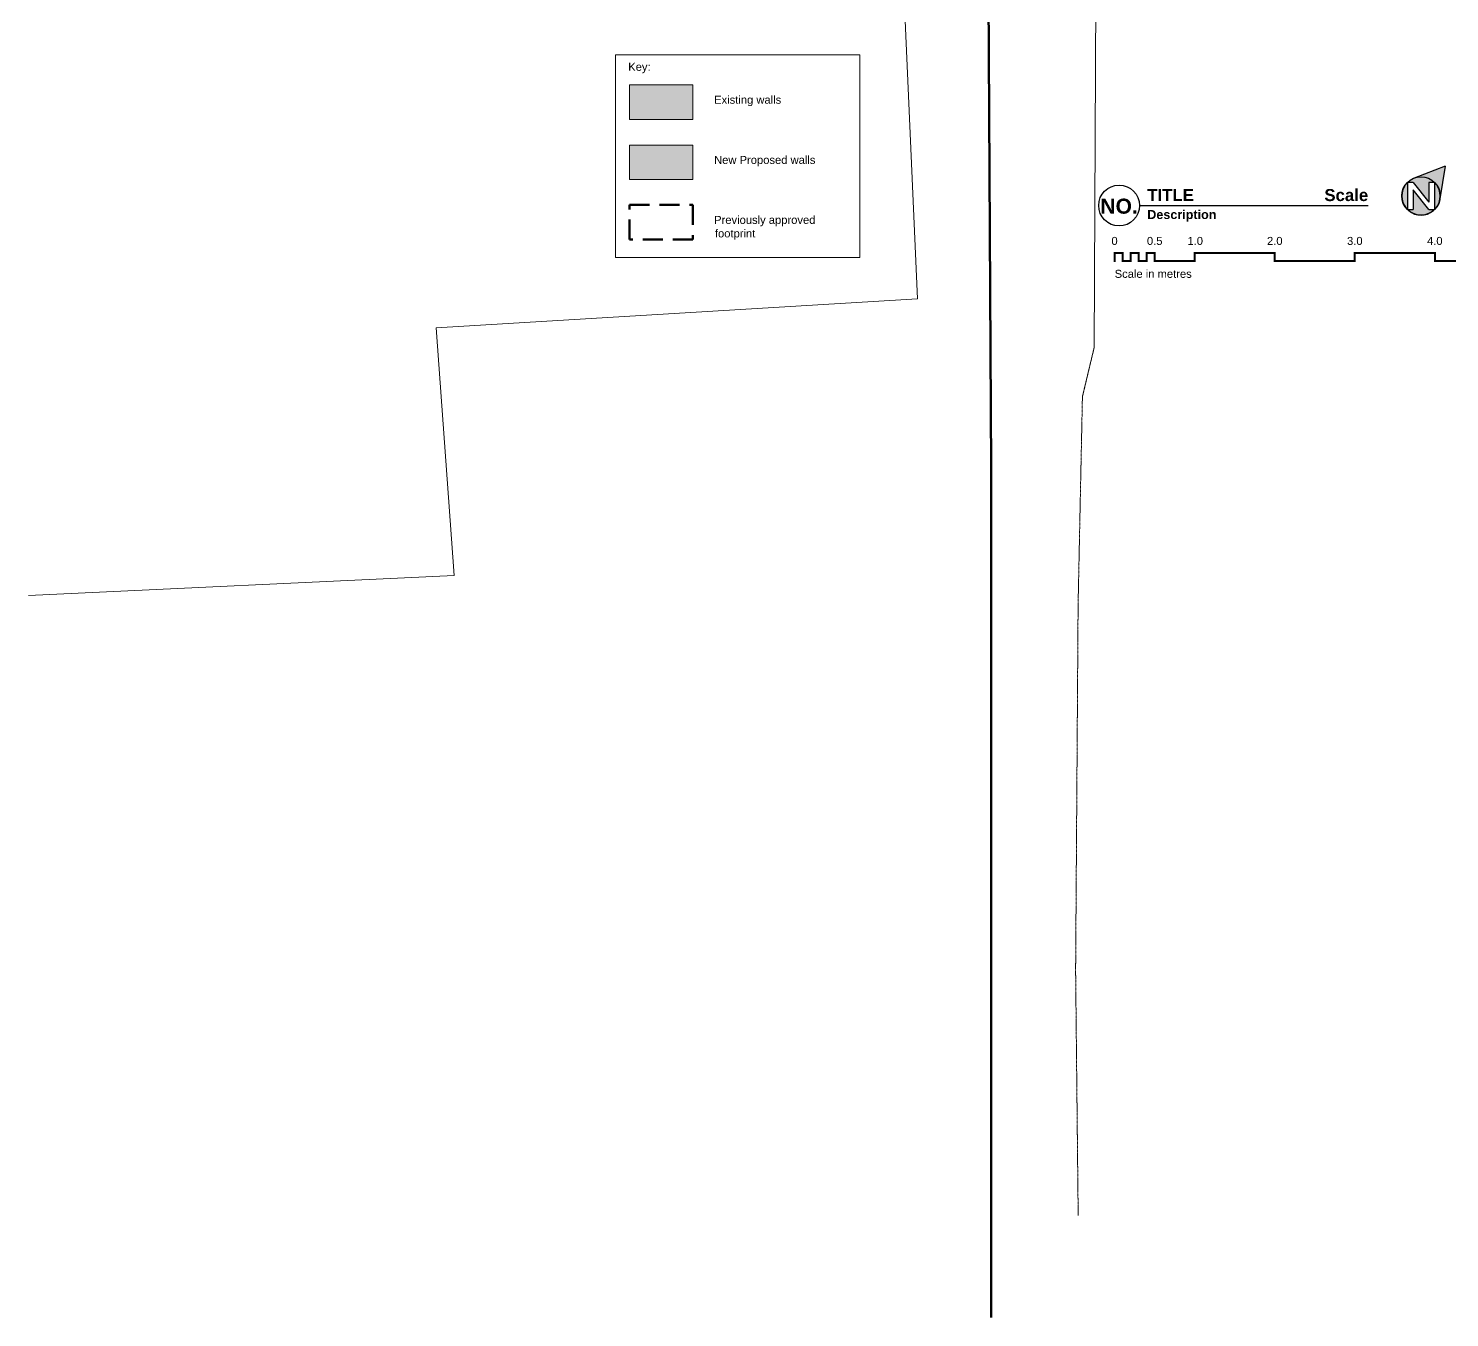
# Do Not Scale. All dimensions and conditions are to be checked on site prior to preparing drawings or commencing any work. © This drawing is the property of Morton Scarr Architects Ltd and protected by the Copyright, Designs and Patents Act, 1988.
# Model space of a CAD drawing. Extents: x -28322 to 12753, y -19674 to 31372.
# Drawn here: x -28322 to -10568, y -19674 to -3568 of the extents above; entities that cross this region are included whole.
import ezdxf
from ezdxf.enums import TextEntityAlignment as Align

# ---------------------------------------------------------------- set-up
doc = ezdxf.new("R2010")
doc.units = 0
doc.linetypes.add('2270pga00$0$CENTRE', pattern=[2, 1.25, -0.25, 0.25, -0.25])
doc.linetypes.add('2270pga00$0$HIDDEN', pattern=[0.375, 0.25, -0.125])
doc.layers.get('0').update_dxf_attribs({"linetype": 'CONTINUOUS'})
for name, color, linetype, lineweight in [('2270pga00$0$A010g - Gen Graphics', 1, 'CONTINUOUS', 18), ('2270pga00$0$A036g - Detail Layer', 6, 'CONTINUOUS', 70), ('2270pga00$0$A470g - Roof Finishes', 1, 'CONTINUOUS', 18), ('2270pga00$0$A903g - Contouring - levelling cut & fill', 8, 'CONTINUOUS', 13), ('2270pga00$0$A904g - Landscaping - hard-soft-water', 8, 'CONTINUOUS', 13), ('Walls', 3, 'CONTINUOUS', 50)]:
    doc.layers.add(name, color=color, linetype=linetype, lineweight=lineweight)
doc.styles.add('2270pga00$0$00-Arial Bold_MS-2019', font='arialbd.ttf', dxfattribs={"height": 1})
doc.styles.add('2270pga00$0$00-Arial_MS-2019', font='arial.ttf', dxfattribs={"height": 1})
doc.styles.add('2270pga00$0$2019_MS 50-Notes', font='arial.ttf', dxfattribs={"height": 100})

msp = doc.modelspace()

# ---------------------------------------------------------------- hatches: boundary and pattern name
h = msp.add_hatch(color=256)
h.dxf.hatch_style = 1
h.paths.add_polyline_path([(-10623, -5288), (-11011, -5437, -0.57735), (-10688, -5699)])
h = msp.add_hatch(color=256)
h.dxf.hatch_style = 1
h.paths.add_polyline_path([(-10827, -5492), (-10755, -5492, 0.414214), (-11094, -5492), (-11022, -5492), (-10827, -5740)])
h.paths.add_polyline_path([(-11022, -5583), (-11022, -5831), (-11094, -5831, 0.414214), (-10755, -5831), (-10827, -5831)])
h.paths.add_polyline_path([(-10717, -5541, 0.065543), (-10755, -5492), (-10755, -5831, 0.339454)])
h.paths.add_polyline_path([(-11094, -5492, 0.198912), (-11165, -5661, 0.198912), (-11094, -5831)])
at = {"layer": '2270pga00$0$A010g - Gen Graphics'}
h = msp.add_hatch(color=254, dxfattribs=at)
h.dxf.hatch_style = 1
h.paths.add_polyline_path([(-20813, -4275), (-20023, -4275), (-20023, -4707), (-20813, -4707)])
h = msp.add_hatch(color=252, dxfattribs=at)
h.dxf.hatch_style = 1
h.paths.add_polyline_path([(-20813, -5025), (-20023, -5025), (-20023, -5457), (-20813, -5457)])

# ---------------------------------------------------------------- linework, layer by layer
for p, q in [((-10623, -5288), (-11011, -5437)), ((-10623, -5288), (-10688, -5699)), ((-11022, -5492), (-11094, -5492)), ((-11094, -5492), (-11094, -5831)), ((-11022, -5492), (-10827, -5740)), ((-10755, -5492), (-10827, -5492)), ((-10827, -5492), (-10827, -5740)), ((-10755, -5492), (-10755, -5831)), ((-11022, -5583), (-11022, -5831)), ((-10827, -5831), (-11022, -5583)), ((-11094, -5831), (-11022, -5831)), ((-10827, -5831), (-10755, -5831))]:
    msp.add_line(p, q)
at = {"color": 0}
msp.add_line((-14442, -5781), (-11585, -5781), dxfattribs=at)
at = {"color": 0, "const_width": 25, "flags": 128}
msp.add_lwpolyline([(-14752, -6487), (-14752, -6375), (-14652, -6375), (-14652, -6475), (-14552, -6475), (-14552, -6375), (-14452, -6375), (-14452, -6475), (-14352, -6475), (-14352, -6375), (-14252, -6375), (-14252, -6475), (-13752, -6475), (-13752, -6375), (-12752, -6375), (-12752, -6475), (-11752, -6475), (-11752, -6375), (-10752, -6375), (-10752, -6475), (-9752, -6475), (-9752, -6362)], dxfattribs=at)
msp.add_circle((-10925, -5661), 240)
at = {"color": 0}
msp.add_circle((-14697, -5781), 255, dxfattribs=at)
msp.add_arc((-10925, -5661), 240, 150, 30)
at = {"layer": '2270pga00$0$A010g - Gen Graphics'}
for p, q in [((-20986, -3900), (-17935, -3900)), ((-20986, -6431), (-20986, -3900)), ((-17935, -3900), (-17935, -6431)), ((-20813, -4275), (-20023, -4275)), ((-20813, -4707), (-20813, -4275)), ((-20023, -4275), (-20023, -4707)), ((-20023, -4707), (-20813, -4707)), ((-20813, -5025), (-20023, -5025)), ((-20813, -5457), (-20813, -5025)), ((-20023, -5025), (-20023, -5457)), ((-20023, -5457), (-20813, -5457)), ((-17935, -6431), (-20986, -6431))]:
    msp.add_line(p, q, dxfattribs=at)
at = {"layer": '2270pga00$0$A036g - Detail Layer', "color": 1, "true_color": 0xff0000}
for p, q in [((-16383, 7928), (-16296, -9056)), ((-16296, -9056), (-16296, -19674))]:
    msp.add_line(p, q, dxfattribs=at)
at = {"layer": '2270pga00$0$A470g - Roof Finishes', "color": 6, "linetype": 'Continuous'}
for p, q in [((-17448, -1683), (-17215, -6946)), ((-17215, -6946), (-23230, -7307)), ((-23230, -7307), (-23005, -10403)), ((-23005, -10403), (-28322, -10653))]:
    msp.add_line(p, q, dxfattribs=at)
at = {"layer": '2270pga00$0$A903g - Contouring - levelling cut & fill', "linetype": '2270pga00$0$CENTRE'}
for p, q in [((-15007, -7549), (-15155, -8169)), ((-15155, -8169), (-15209, -10770)), ((-15209, -10770), (-15240, -15340)), ((-15240, -15340), (-15208, -18397))]:
    msp.add_line(p, q, dxfattribs=at)
at = {"layer": '2270pga00$0$A904g - Landscaping - hard-soft-water'}
msp.add_line((-15007, -7549), (-14988, -3136), dxfattribs=at)
at = {"layer": 'Walls', "color": 160, "linetype": '2270pga00$0$HIDDEN', "ltscale": 1000}
for p, q in [((-20813, -5774), (-20023, -5774)), ((-20813, -6206), (-20813, -5774)), ((-20023, -5774), (-20023, -6206)), ((-20023, -6206), (-20813, -6206))]:
    msp.add_line(p, q, dxfattribs=at)

# ---------------------------------------------------------------- texts
at = {"color": 0, "char_height": 100, "style": '2270pga00$0$00-Arial_MS-2019'}
for s, insert, width, attachment_point in [('{\\fArial|b0|i0|c0|p34;0}', (-14754, -6173), 64.81, 2), ('0.5', (-14252, -6173), 170.65, 2), ('{\\fArial|b0|i0|c0|p34;1.0}', (-13746, -6173), 169.67, 2), ('{\\fArial|b0|i0|c0|p34;2.0}', (-12752, -6173), 169.67, 2), ('{\\fArial|b0|i0|c0|p34;3.0}', (-11752, -6173), 169.67, 2), ('4.0', (-10753, -6173), 169.67, 2), ('Scale in metres', (-14752, -6584), 1197.96, 1)]:
    msp.add_mtext(s, dxfattribs=dict(at, insert=insert, width=width, attachment_point=attachment_point))
at = {"style": '2270pga00$0$00-Arial Bold_MS-2019'}
msp.add_attdef('TITLE', text='Proposed', height=150, dxfattribs=at).set_placement((-14345, -5770), align=Align.BOTTOM_LEFT)
msp.add_attdef('Scale', text='1:50', height=150, dxfattribs=at).set_placement((-11585, -5770), align=Align.BOTTOM_RIGHT)
msp.add_attdef('NO.', text='1', height=188, dxfattribs=at).set_placement((-14697, -5939), align=Align.BOTTOM_CENTER)
msp.add_attdef('Description', text='Description', height=112.5, dxfattribs=at).set_placement((-14345, -5837), align=Align.TOP_LEFT)
at = {"layer": '2270pga00$0$A010g - Gen Graphics', "style": '2270pga00$0$2019_MS 50-Notes'}
for s, p in [('Key:', (-20829, -4098)), ('Existing walls', (-19756, -4509)), ('New Proposed walls', (-19756, -5261)), ('Previously approved', (-19756, -6010)), ('footprint', (-19746, -6179))]:
    msp.add_text(s, height=100, dxfattribs=at).set_placement(p)

doc.saveas('drawing.dxf')
